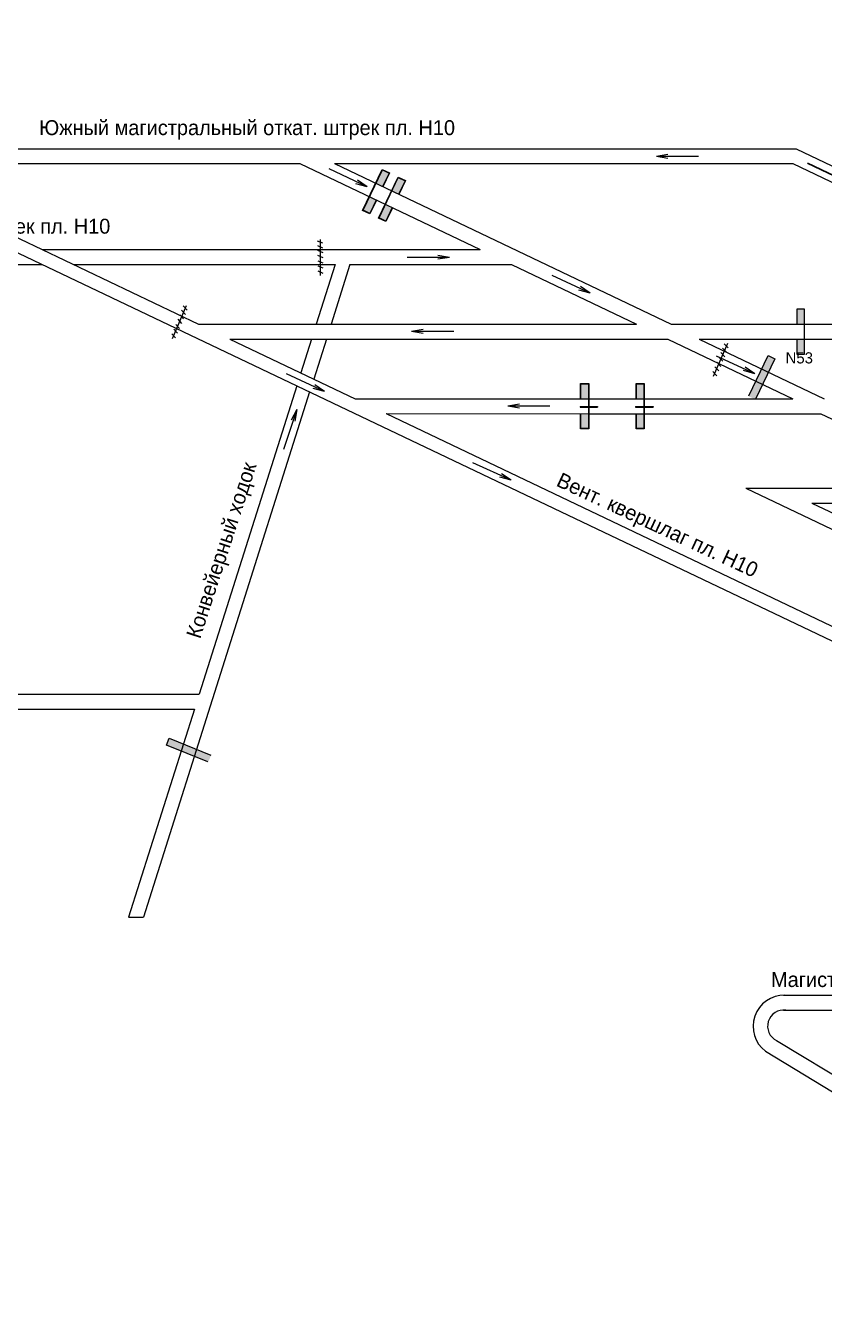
# Model space of a CAD drawing. Header units: millimetres. Extents: x -1405 to 845, y -941 to 518.
# Drawn here: x -917.2 to -703, y -278.9 to 67.7 of the extents above; entities that cross this region are included whole.
import ezdxf

# ---------------------------------------------------------------- set-up
doc = ezdxf.new("R2010")
doc.units = ezdxf.units.MM
for name, color, linetype in [('Двери', 7, 'Continuous'), ('Маршруты слесарей', 7, 'Continuous'), ('Номера перемычек', 7, 'Continuous'), ('Перемычки', 7, 'Continuous'), ('Струя', 7, 'Continuous')]:
    doc.layers.add(name, color=color, linetype=linetype)

msp = doc.modelspace()

# ---------------------------------------------------------------- hatches: boundary and pattern name
at = {"layer": 'Двери'}
h = msp.add_hatch(color=256, dxfattribs=at)
h.paths.add_polyline_path([(-821.38, 24.59), (-819.62, 28.29), (-821.6, 29.24), (-823.37, 25.54), (-823.28, 25.49), (-821.55, 29.1), (-819.75, 28.24), (-821.47, 24.63)])
h.paths.add_polyline_path([(-825, 21.88), (-823.28, 25.49), (-823.37, 25.54), (-825.09, 21.93)])
h.paths.add_polyline_path([(-824.87, 17.28), (-823.1, 20.98), (-823.19, 21.02), (-824.92, 17.41), (-826.72, 18.27), (-825, 21.88), (-825.09, 21.93), (-826.85, 18.23)])
h = msp.add_hatch(color=3, dxfattribs=at)
h.paths.add_polyline_path([(-819.75, 28.24), (-821.55, 29.1), (-823.28, 25.49), (-821.47, 24.63)])
h.paths.add_polyline_path([(-826.72, 18.27), (-824.92, 17.41), (-823.19, 21.02), (-825, 21.88)])
h = msp.add_hatch(color=256, dxfattribs=at)
h.paths.add_polyline_path([(-817.1, 22.55), (-815.34, 26.25), (-817.32, 27.19), (-819.09, 23.49), (-819, 23.45), (-817.28, 27.06), (-815.47, 26.2), (-817.19, 22.59)])
h.paths.add_polyline_path([(-820.72, 19.84), (-819, 23.45), (-819.09, 23.49), (-820.81, 19.88)])
h.paths.add_polyline_path([(-820.59, 15.24), (-818.82, 18.94), (-818.91, 18.98), (-820.64, 15.37), (-822.44, 16.23), (-820.72, 19.84), (-820.81, 19.88), (-822.58, 16.18)])
h = msp.add_hatch(color=3, dxfattribs=at)
h.paths.add_polyline_path([(-815.47, 26.2), (-817.28, 27.06), (-819, 23.45), (-817.19, 22.59)])
h.paths.add_polyline_path([(-822.44, 16.23), (-820.64, 15.37), (-818.91, 18.98), (-820.72, 19.84)])
h = msp.add_hatch(color=256, dxfattribs=at)
h.paths.add_polyline_path([(-710.43, -12.29), (-710.43, -8.19), (-708.23, -8.19), (-708.23, -12.29), (-708.33, -12.29), (-708.33, -8.29), (-710.33, -8.29), (-710.33, -12.29)])
h.paths.add_polyline_path([(-708.33, -16.29), (-708.33, -12.29), (-708.23, -12.29), (-708.23, -16.29)])
h.paths.add_polyline_path([(-710.43, -20.39), (-710.43, -16.29), (-710.33, -16.29), (-710.33, -20.29), (-708.33, -20.29), (-708.33, -16.29), (-708.23, -16.29), (-708.23, -20.39)])
h = msp.add_hatch(color=3, dxfattribs=at)
h.paths.add_polyline_path([(-710.33, -8.29), (-708.33, -8.29), (-708.33, -12.29), (-710.33, -12.29)])
h.paths.add_polyline_path([(-708.33, -20.29), (-710.33, -20.29), (-710.33, -16.29), (-708.33, -16.29)])
h = msp.add_hatch(color=256, dxfattribs=at)
h.paths.add_polyline_path([(-768.37, -36.29), (-768.37, -40.39), (-766.17, -40.39), (-766.17, -36.29), (-766.27, -36.29), (-766.27, -40.29), (-768.27, -40.29), (-768.27, -36.29)])
h.paths.add_polyline_path([(-766.27, -32.29), (-766.27, -36.29), (-766.17, -36.29), (-766.17, -32.29)])
h.paths.add_polyline_path([(-768.37, -28.19), (-768.37, -32.29), (-768.27, -32.29), (-768.27, -28.29), (-766.27, -28.29), (-766.27, -32.29), (-766.17, -32.29), (-766.17, -28.19)])
h = msp.add_hatch(color=3, dxfattribs=at)
h.paths.add_polyline_path([(-768.27, -40.29), (-766.27, -40.29), (-766.27, -36.29), (-768.27, -36.29)])
h.paths.add_polyline_path([(-766.27, -28.29), (-768.27, -28.29), (-768.27, -32.29), (-766.27, -32.29)])
h = msp.add_hatch(color=256, dxfattribs=at)
h.paths.add_polyline_path([(-753.5, -36.29), (-753.5, -40.39), (-751.3, -40.39), (-751.3, -36.29), (-751.4, -36.29), (-751.4, -40.29), (-753.4, -40.29), (-753.4, -36.29)])
h.paths.add_polyline_path([(-751.4, -32.29), (-751.4, -36.29), (-751.3, -36.29), (-751.3, -32.29)])
h.paths.add_polyline_path([(-753.5, -28.19), (-753.5, -32.29), (-753.4, -32.29), (-753.4, -28.29), (-751.4, -28.29), (-751.4, -32.29), (-751.3, -32.29), (-751.3, -28.19)])
h = msp.add_hatch(color=3, dxfattribs=at)
h.paths.add_polyline_path([(-753.4, -40.29), (-751.4, -40.29), (-751.4, -36.29), (-753.4, -36.29)])
h.paths.add_polyline_path([(-751.4, -28.29), (-753.4, -28.29), (-753.4, -32.29), (-751.4, -32.29)])
at = {"layer": 'Перемычки'}
h = msp.add_hatch(color=256, dxfattribs=at)
h.paths.add_polyline_path([(-718.12, -20.56), (-719.89, -24.26), (-719.8, -24.3), (-718.07, -20.69), (-716.27, -21.55), (-717.99, -25.16), (-717.9, -25.21), (-716.14, -21.51)])
h.paths.add_polyline_path([(-719.8, -24.3), (-719.89, -24.26), (-723.37, -31.57), (-721.39, -32.52), (-717.9, -25.21), (-717.99, -25.16), (-721.44, -32.38), (-723.24, -31.52)])
h = msp.add_hatch(color=3, dxfattribs=at)
h.paths.add_polyline_path([(-716.27, -21.55), (-718.07, -20.69), (-719.8, -24.3), (-717.99, -25.16)])
h.paths.add_polyline_path([(-721.52, -27.91), (-719.71, -28.77), (-717.99, -25.16), (-719.8, -24.3)])
h.paths.add_polyline_path([(-721.52, -27.91), (-723.24, -31.52), (-721.44, -32.38), (-719.71, -28.77)])
h = msp.add_hatch(color=256, dxfattribs=at)
h.paths.add_polyline_path([(-879.6, -125.28), (-875.8, -126.82), (-875.76, -126.72), (-879.47, -125.23), (-878.72, -123.37), (-875.01, -124.87), (-874.98, -124.78), (-878.78, -123.24)])
h.paths.add_polyline_path([(-875.76, -126.72), (-875.8, -126.82), (-868.29, -129.85), (-867.46, -127.81), (-874.98, -124.78), (-875.01, -124.87), (-867.59, -127.87), (-868.34, -129.72)])
h = msp.add_hatch(color=3, dxfattribs=at)
h.paths.add_polyline_path([(-878.72, -123.37), (-879.47, -125.23), (-875.76, -126.72), (-875.01, -124.87)])
h.paths.add_polyline_path([(-872.05, -128.22), (-871.3, -126.37), (-875.01, -124.87), (-875.76, -126.72)])
h.paths.add_polyline_path([(-872.05, -128.22), (-868.34, -129.72), (-867.59, -127.87), (-871.3, -126.37)])

# ---------------------------------------------------------------- linework, layer by layer
for p, q in [((-1038.61, 67.75), (-870.83, -12.27)), ((-1038.61, 63.75), (-517.19, -184.93)), ((-969.49, 34.78), (-710.58, 34.78)), ((-710.58, 34.78), (-552.56, -40.58)), ((-961.11, 30.78), (-843.68, 30.78)), ((-843.68, 30.78), (-795.32, 7.72)), ((-834.39, 30.78), (-744.08, -12.29)), ((-834.39, 30.78), (-711.48, 30.78)), ((-711.48, 30.78), (-621.15, -12.3)), ((-838.26, 10.46), (-838.26, 0.82)), ((-912.77, 7.73), (-795.32, 7.72)), ((-839.03, 10.11), (-837.64, 9.5)), ((-838.96, 8.84), (-837.57, 8.23)), ((-838.92, 7.56), (-837.52, 6.95)), ((-1144.61, 3.75), (-912.77, 3.73)), ((-904.38, 3.73), (-834.24, 3.72)), ((-834.24, 3.72), (-839.3, -12.28)), ((-838.93, 6.22), (-837.54, 5.61)), ((-838.86, 4.75), (-837.47, 4.14)), ((-830.24, 3.72), (-835.3, -12.28)), ((-830.24, 3.72), (-811.66, 3.72)), ((-811.66, 3.72), (-786.93, 3.72)), ((-786.93, 3.72), (-753.38, -12.29)), ((-838.88, 3.41), (-837.49, 2.8)), ((-838.88, 2.02), (-837.49, 1.41)), ((-874.15, -7.35), (-877.95, -16.21)), ((-875.9, -9.75), (-874.86, -10.87)), ((-875.43, -8.56), (-874.39, -9.67)), ((-875, -7.37), (-873.95, -8.48)), ((-877.5, -13.59), (-876.46, -14.7)), ((-876.96, -12.36), (-875.92, -13.47)), ((-876.44, -10.98), (-875.4, -12.09)), ((-870.83, -12.27), (-807.91, -12.28)), ((-807.91, -12.28), (-753.38, -12.29)), ((-744.08, -12.29), (-621.15, -12.3)), ((-878.05, -14.86), (-877.01, -15.97)), ((-862.44, -16.27), (-799.52, -16.28)), ((-862.44, -16.27), (-828.88, -32.28)), ((-840.57, -16.28), (-843.44, -25.34)), ((-836.57, -16.28), (-839.96, -26.99)), ((-799.52, -16.28), (-744.99, -16.29)), ((-744.99, -16.29), (-711.43, -32.29)), ((-736.6, -16.29), (-703.04, -32.29)), ((-736.6, -16.29), (-612.76, -16.31)), ((-728.99, -17.5), (-732.79, -26.36)), ((-730.74, -19.9), (-729.69, -21.01)), ((-730.27, -18.71), (-729.23, -19.82)), ((-729.84, -17.51), (-728.79, -18.62)), ((-732.34, -23.73), (-731.3, -24.84)), ((-731.8, -22.51), (-730.75, -23.62)), ((-731.28, -21.13), (-730.24, -22.24)), ((-732.89, -25.01), (-731.85, -26.12)), ((-841.06, -30.47), (-885.61, -171.31)), ((-844.53, -28.81), (-870.71, -111.56)), ((-828.88, -32.28), (-765.96, -32.29)), ((-765.96, -32.29), (-711.43, -32.29)), ((-820.49, -36.28), (-765.96, -36.29)), ((-820.49, -36.28), (-537.78, -171.11)), ((-765.96, -36.29), (-703.94, -36.29)), ((-703.94, -36.29), (-584.97, -93.03)), ((-724.01, -56.29), (-662, -56.3)), ((-724.01, -56.29), (-635.61, -98.45)), ((-724.01, -56.29), (-724.01, -56.29)), ((-706.33, -60.29), (-653.61, -60.3)), ((-706.33, -60.29), (-693.24, -66.54)), ((-1060.7, -111.54), (-870.71, -111.56)), ((-1061.96, -115.54), (-871.98, -115.56)), ((-871.98, -115.56), (-889.61, -171.31)), ((-889.61, -171.31), (-885.61, -171.31)), ((-713.9, -192.29), (-519.62, -192.29)), ((-713.9, -196.29), (-580.23, -196.29)), ((-715.79, -204.47), (-592.76, -278.91)), ((-718.8, -207.32), (-663.04, -241.06))]:
    msp.add_line(p, q)
for centre, radius, start, end in [((-713.75, -200.65), 8.36, 89.0028, 232.8632), ((-713.87, -200.59), 4.33, 82.564, 243.67)]:
    msp.add_arc(centre, radius, start, end)
at = {"layer": 'Двери'}
for p, q in [((-768.48, -34.4), (-763.8, -34.4)), ((-768.48, -34.4), (-768.48, -34.54)), ((-768.48, -34.54), (-763.8, -34.54)), ((-763.8, -34.4), (-763.8, -34.54)), ((-753.61, -34.4), (-753.61, -34.54)), ((-753.61, -34.4), (-748.93, -34.4)), ((-753.61, -34.54), (-748.93, -34.54)), ((-748.93, -34.4), (-748.93, -34.54))]:
    msp.add_line(p, q, dxfattribs=at)
for points in [[(-823.1, 20.98), (-824.87, 17.28), (-826.85, 18.23), (-821.6, 29.24), (-819.62, 28.29), (-821.38, 24.59)], [(-823.19, 21.02), (-824.92, 17.41), (-826.72, 18.27), (-821.55, 29.1), (-819.75, 28.24), (-821.47, 24.63)], [(-818.82, 18.94), (-820.59, 15.24), (-822.58, 16.18), (-817.32, 27.19), (-815.34, 26.25), (-817.1, 22.55)], [(-818.91, 18.98), (-820.64, 15.37), (-822.44, 16.23), (-817.28, 27.06), (-815.47, 26.2), (-817.19, 22.59)], [(-710.33, -16.29), (-710.33, -20.29), (-708.33, -20.29), (-708.33, -8.29), (-710.33, -8.29), (-710.33, -12.29)], [(-768.37, -32.29), (-768.37, -28.19), (-766.17, -28.19), (-766.17, -40.39), (-768.37, -40.39), (-768.37, -36.29)], [(-768.27, -32.29), (-768.27, -28.29), (-766.27, -28.29), (-766.27, -40.29), (-768.27, -40.29), (-768.27, -36.29)], [(-753.5, -32.29), (-753.5, -28.19), (-751.3, -28.19), (-751.3, -40.39), (-753.5, -40.39), (-753.5, -36.29)], [(-753.4, -32.29), (-753.4, -28.29), (-751.4, -28.29), (-751.4, -40.29), (-753.4, -40.29), (-753.4, -36.29)]]:
    msp.add_lwpolyline(points, dxfattribs=at)
at = {"layer": 'Маршруты слесарей', "color": 5, "lineweight": 30}
msp.add_lwpolyline([(-552.56, -42.75), (-707.48, 30.93)], dxfattribs=at)
at = {"layer": 'Перемычки'}
for points in [[(-723.24, -31.52), (-718.07, -20.69), (-716.27, -21.55), (-721.44, -32.38)], [(-868.34, -129.72), (-879.47, -125.23), (-878.72, -123.37), (-867.59, -127.87)]]:
    msp.add_lwpolyline(points, dxfattribs=at)
at = {"layer": 'Струя', "color": 1}
for p, q in [((-748.04, 32.77), (-744.93, 33.29)), ((-748.04, 32.77), (-736.73, 32.77)), ((-748.04, 32.77), (-744.93, 32.24)), ((-825.63, 24.55), (-835.86, 29.37)), ((-825.63, 24.55), (-828.67, 25.41)), ((-825.63, 24.55), (-828.22, 26.35))]:
    msp.add_line(p, q, dxfattribs=at)
at = {"layer": 'Струя', "color": 5}
for p, q in [((-803.58, 5.65), (-814.88, 5.65)), ((-803.58, 5.65), (-806.69, 6.17)), ((-803.58, 5.65), (-806.69, 5.13)), ((-765.76, -3.98), (-776.03, 0.74)), ((-765.76, -3.98), (-768.81, -3.16)), ((-765.76, -3.98), (-768.37, -2.21)), ((-813.7, -14.15), (-810.59, -13.63)), ((-813.7, -14.15), (-810.59, -14.67)), ((-813.7, -14.15), (-802.4, -14.15)), ((-721.65, -25.57), (-731.92, -20.84)), ((-721.65, -25.57), (-724.26, -23.79)), ((-837.03, -30.34), (-847.3, -25.61)), ((-721.65, -25.57), (-724.69, -24.74)), ((-837.03, -30.34), (-840.07, -29.51)), ((-837.03, -30.34), (-839.64, -28.56)), ((-787.89, -34.2), (-784.78, -33.68)), ((-787.89, -34.2), (-776.59, -34.2)), ((-787.89, -34.2), (-784.78, -34.72)), ((-844.52, -35.19), (-848.05, -45.94)), ((-844.52, -35.19), (-845.99, -37.99)), ((-844.52, -35.19), (-845, -38.31)), ((-786.97, -54.16), (-797.24, -49.44)), ((-786.97, -54.16), (-790.01, -53.34)), ((-786.97, -54.16), (-789.57, -52.39))]:
    msp.add_line(p, q, dxfattribs=at)

# ---------------------------------------------------------------- texts
for s, p in [('Южный магистральный откат. штрек пл. Н10', (-913.63, 38.44)), ('Южный магистральный     конв.   штрек пл. Н10', (-1012.94, 12)), ('Магистральный полевой конв. штрек пл. К5', (-717.29, -190.09))]:
    msp.add_text(s, height=4).set_placement(p)
for s, rotation, p in [('Конвейерный ходок', 72, (-870.44, -96.89)), ('Вент. квершлаг пл. Н10', 335, (-775.17, -55.54))]:
    msp.add_text(s, height=4, rotation=rotation).set_placement(p)
at = {"layer": 'Номера перемычек', "color": 7}
msp.add_text('N53', height=3, dxfattribs=at).set_placement((-713.4, -22.82))

doc.saveas('drawing.dxf')
